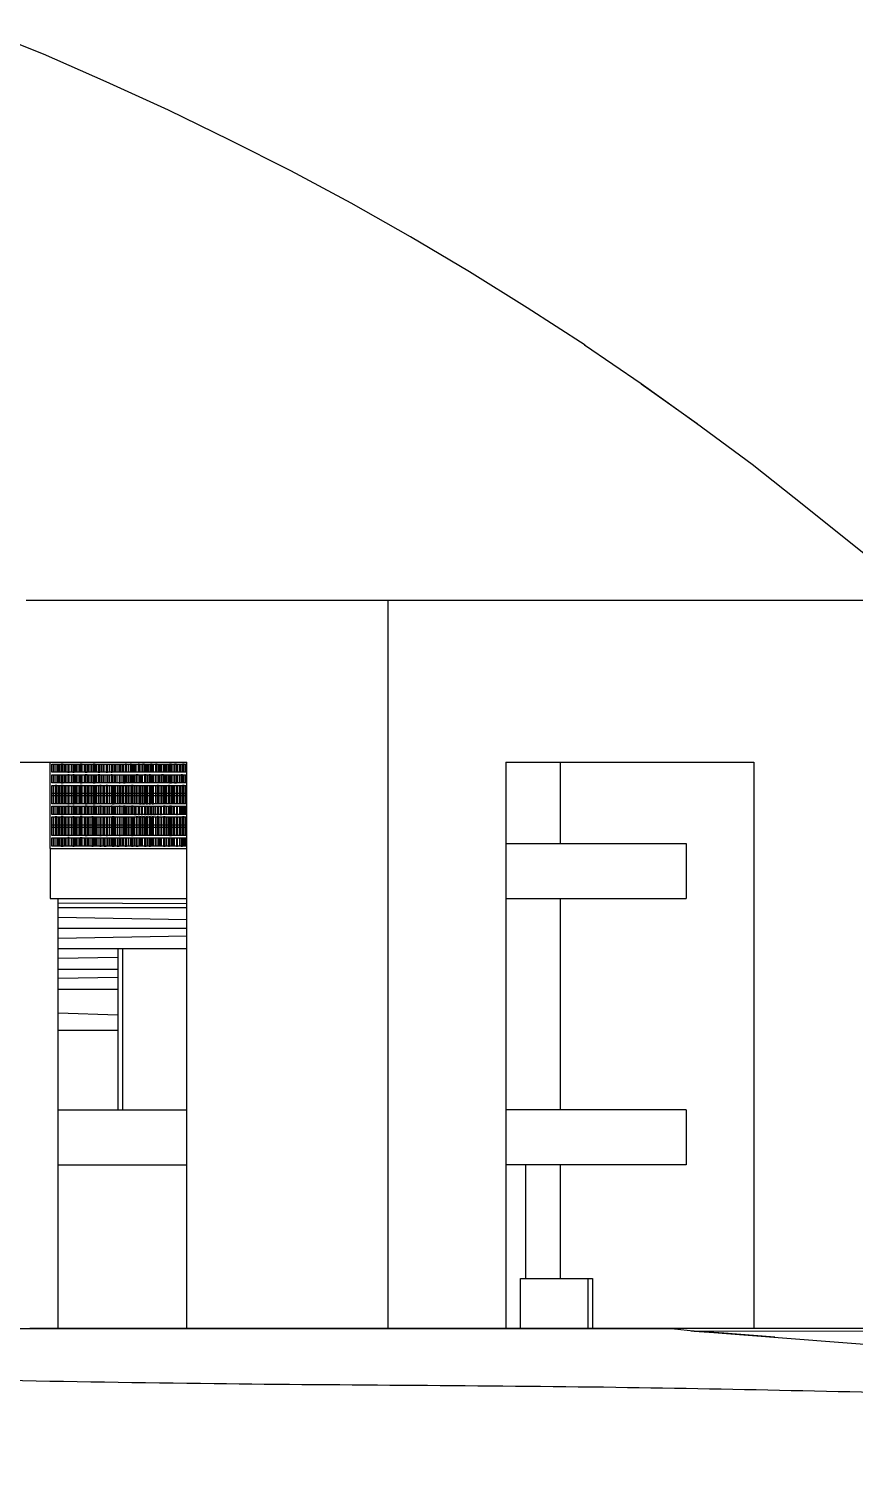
# Model space of a CAD drawing. Extents: x -748 to 161, y 105 to 425.
# Drawn here: x 99.13 to 117.25, y 386.05 to 417.76 of the extents above; entities that cross this region are included whole.
import ezdxf

# ---------------------------------------------------------------- set-up
doc = ezdxf.new("R2010")
doc.units = 0
doc.header["$LTSCALE"] = 2
doc.header["$MEASUREMENT"] = 0
doc.layers.get('0').update_dxf_attribs({"linetype": 'CONTINUOUS'})
doc.layers.add('LINHA_CHAO', color=6, linetype='CONTINUOUS')

msp = doc.modelspace()

# ---------------------------------------------------------------- linework, layer by layer
at = {"color": 1, "linetype": 'Continuous'}
for p, q in [((99.447, 417.204), (98.055, 417.763)), ((100.826, 416.6), (99.447, 417.204)), ((102.192, 415.979), (100.826, 416.6)), ((103.544, 415.321), (102.192, 415.979)), ((104.883, 414.644), (103.544, 415.321)), ((106.208, 413.932), (104.883, 414.644)), ((107.506, 413.193), (106.208, 413.932)), ((108.804, 412.427), (107.506, 413.193)), ((110.075, 411.634), (108.804, 412.427)), ((111.346, 410.814), (110.075, 411.634)), ((112.576, 409.966), (111.332, 410.814)), ((111.332, 410.814), (111.346, 410.814)), ((113.793, 409.092), (112.576, 409.966)), ((112.576, 409.966), (113.806, 409.092)), ((115.01, 408.191), (113.793, 409.092)), ((116.186, 407.262), (115.01, 408.191)), ((118.74, 405.207), (116.186, 407.262)), ((117.633, 405.207), (99.069, 405.207)), ((107.019, 389.207), (107.019, 405.207)), ((102.598, 389.207), (102.598, 401.655)), ((109.601, 401.655), (109.601, 389.207)), ((109.601, 401.655), (115.05, 401.655)), ((115.05, 401.655), (115.05, 389.207)), ((99.772, 389.207), (99.772, 398.654)), ((99.772, 392.804), (102.598, 392.804))]:
    msp.add_line(p, q, dxfattribs=at)
at = {"color": 7, "linetype": 'Continuous'}
for p, q in [((87.833, 401.655), (102.598, 401.655)), ((99.596, 399.754), (99.596, 398.654)), ((99.596, 398.654), (102.598, 398.654)), ((101.083, 397.554), (101.083, 394.012)), ((101.191, 394.012), (101.191, 397.554)), ((99.772, 394.012), (102.598, 394.012)), ((99.772, 392.804), (102.598, 392.804)), ((109.926, 389.207), (109.926, 390.307)), ((109.926, 390.307), (111.508, 390.307)), ((111.413, 389.207), (111.413, 390.307)), ((111.508, 390.307), (111.508, 389.207)), ((114.942, 389.207), (114.942, 389.216))]:
    msp.add_line(p, q, dxfattribs=at)
at = {"color": 2, "linetype": 'Continuous'}
for p, q in [((99.596, 399.754), (99.596, 401.655)), ((99.637, 401.61), (102.598, 401.61)), ((99.637, 401.43), (99.637, 401.61)), ((99.664, 401.61), (99.664, 401.43)), ((99.704, 401.43), (99.704, 401.61)), ((99.745, 401.61), (99.745, 401.43)), ((99.772, 401.61), (99.772, 401.43)), ((99.812, 401.43), (99.812, 401.61)), ((99.88, 401.61), (99.839, 401.61)), ((99.839, 401.61), (99.839, 401.43)), ((99.853, 401.43), (99.853, 401.61)), ((99.88, 401.43), (99.88, 401.61)), ((99.92, 401.43), (99.92, 401.61)), ((99.947, 401.43), (99.947, 401.61)), ((99.947, 401.61), (99.988, 401.61)), ((99.988, 401.61), (99.988, 401.43)), ((100.015, 401.43), (100.015, 401.61)), ((100.056, 401.61), (100.056, 401.43)), ((100.096, 401.61), (100.096, 401.43)), ((100.123, 401.43), (100.123, 401.61)), ((100.123, 401.61), (100.164, 401.61)), ((100.137, 401.61), (100.137, 401.43)), ((100.164, 401.61), (100.164, 401.43)), ((100.191, 401.43), (100.191, 401.61)), ((100.231, 401.43), (100.231, 401.61)), ((100.299, 401.61), (100.258, 401.61)), ((100.258, 401.61), (100.258, 401.43)), ((100.272, 401.43), (100.272, 401.61)), ((100.299, 401.43), (100.299, 401.61)), ((100.34, 401.61), (100.34, 401.43)), ((100.367, 401.61), (100.367, 401.43)), ((100.407, 401.43), (100.407, 401.61)), ((100.407, 401.61), (100.434, 401.61)), ((100.434, 401.61), (100.434, 401.43)), ((100.475, 401.43), (100.475, 401.61)), ((100.515, 401.43), (100.515, 401.61)), ((100.583, 401.61), (100.542, 401.61)), ((100.542, 401.61), (100.542, 401.43)), ((100.556, 401.61), (100.556, 401.43)), ((100.583, 401.43), (100.583, 401.61)), ((100.61, 401.61), (100.61, 401.43)), ((100.651, 401.61), (100.651, 401.43)), ((100.691, 401.43), (100.691, 401.61)), ((100.691, 401.61), (100.718, 401.61)), ((100.718, 401.61), (100.718, 401.43)), ((100.759, 401.43), (100.759, 401.61)), ((100.786, 401.43), (100.786, 401.61)), ((100.786, 401.61), (100.826, 401.61)), ((100.826, 401.61), (100.826, 401.43)), ((100.853, 401.43), (100.853, 401.61)), ((100.894, 401.61), (100.894, 401.43)), ((100.935, 401.61), (100.935, 401.43)), ((100.962, 401.43), (100.962, 401.61)), ((100.962, 401.61), (101.002, 401.61)), ((100.975, 401.43), (100.975, 401.61)), ((101.002, 401.61), (101.002, 401.43)), ((101.029, 401.43), (101.029, 401.61)), ((101.07, 401.43), (101.07, 401.61)), ((101.11, 401.43), (101.11, 401.61)), ((101.137, 401.61), (101.137, 401.43)), ((101.178, 401.43), (101.178, 401.61)), ((101.205, 401.43), (101.205, 401.61)), ((101.273, 401.61), (101.245, 401.61)), ((101.245, 401.61), (101.245, 401.43)), ((101.259, 401.61), (101.259, 401.43)), ((101.273, 401.43), (101.273, 401.61)), ((101.313, 401.61), (101.313, 401.43)), ((101.381, 401.61), (101.354, 401.61)), ((101.354, 401.61), (101.354, 401.43)), ((101.381, 401.43), (101.381, 401.61)), ((101.394, 401.43), (101.394, 401.61)), ((101.421, 401.61), (101.421, 401.43)), ((101.448, 401.61), (101.448, 401.43)), ((101.489, 401.43), (101.489, 401.61)), ((101.556, 401.61), (101.529, 401.61)), ((101.529, 401.61), (101.529, 401.43)), ((101.556, 401.43), (101.556, 401.61)), ((101.597, 401.43), (101.597, 401.61)), ((101.665, 401.61), (101.624, 401.61)), ((101.624, 401.61), (101.624, 401.43)), ((101.665, 401.43), (101.665, 401.61)), ((101.678, 401.61), (101.678, 401.43)), ((101.705, 401.61), (101.705, 401.43)), ((101.732, 401.61), (101.732, 401.43)), ((101.773, 401.43), (101.773, 401.61)), ((101.84, 401.61), (101.8, 401.61)), ((101.8, 401.61), (101.8, 401.43)), ((101.813, 401.43), (101.813, 401.61)), ((101.84, 401.43), (101.84, 401.61)), ((101.867, 401.43), (101.867, 401.61)), ((101.949, 401.61), (101.908, 401.61)), ((101.908, 401.61), (101.908, 401.43)), ((101.949, 401.43), (101.949, 401.61)), ((101.976, 401.61), (101.976, 401.43)), ((102.016, 401.43), (102.016, 401.61)), ((102.043, 401.43), (102.043, 401.61)), ((102.084, 401.43), (102.084, 401.61)), ((102.097, 401.61), (102.097, 401.43)), ((102.124, 401.61), (102.124, 401.43)), ((102.151, 401.61), (102.151, 401.43)), ((102.192, 401.43), (102.192, 401.61)), ((102.26, 401.61), (102.219, 401.61)), ((102.219, 401.61), (102.219, 401.43)), ((102.233, 401.43), (102.233, 401.61)), ((102.26, 401.43), (102.26, 401.61)), ((102.3, 401.43), (102.3, 401.61)), ((102.368, 401.61), (102.327, 401.61)), ((102.327, 401.61), (102.327, 401.43)), ((102.368, 401.43), (102.368, 401.61)), ((102.395, 401.61), (102.395, 401.43)), ((102.435, 401.61), (102.435, 401.43)), ((102.476, 401.43), (102.476, 401.61)), ((102.543, 401.61), (102.503, 401.61)), ((102.503, 401.61), (102.503, 401.43)), ((102.516, 401.43), (102.516, 401.61)), ((102.543, 401.43), (102.543, 401.61)), ((102.571, 401.61), (102.571, 401.43)), ((102.598, 401.43), (99.637, 401.43)), ((99.637, 401.376), (102.598, 401.376)), ((99.637, 401.196), (99.637, 401.376)), ((102.598, 401.196), (99.637, 401.196)), ((99.664, 401.376), (99.664, 401.196)), ((99.745, 401.43), (99.704, 401.43)), ((99.704, 401.196), (99.704, 401.376)), ((99.704, 401.376), (99.745, 401.376)), ((99.745, 401.376), (99.745, 401.196)), ((99.772, 401.376), (99.772, 401.196)), ((99.839, 401.43), (99.812, 401.43)), ((99.812, 401.196), (99.812, 401.376)), ((99.812, 401.376), (99.839, 401.376)), ((99.839, 401.376), (99.839, 401.196)), ((99.839, 401.196), (99.88, 401.196)), ((99.853, 401.196), (99.853, 401.376)), ((99.88, 401.196), (99.88, 401.376)), ((99.92, 401.196), (99.92, 401.376)), ((99.947, 401.196), (99.947, 401.376)), ((99.988, 401.196), (99.947, 401.196)), ((99.988, 401.43), (100.015, 401.43)), ((100.015, 401.376), (99.988, 401.376)), ((99.988, 401.376), (99.988, 401.196)), ((100.015, 401.196), (100.015, 401.376)), ((100.056, 401.376), (100.056, 401.196)), ((100.096, 401.43), (100.123, 401.43)), ((100.123, 401.376), (100.096, 401.376)), ((100.096, 401.376), (100.096, 401.196)), ((100.123, 401.196), (100.123, 401.376)), ((100.164, 401.196), (100.123, 401.196)), ((100.137, 401.376), (100.137, 401.196)), ((100.164, 401.376), (100.164, 401.196)), ((100.191, 401.196), (100.191, 401.376)), ((100.258, 401.43), (100.231, 401.43)), ((100.231, 401.196), (100.231, 401.376)), ((100.231, 401.376), (100.258, 401.376)), ((100.258, 401.376), (100.258, 401.196)), ((100.258, 401.196), (100.299, 401.196)), ((100.272, 401.196), (100.272, 401.376)), ((100.299, 401.196), (100.299, 401.376)), ((100.34, 401.376), (100.34, 401.196)), ((100.367, 401.43), (100.407, 401.43)), ((100.407, 401.376), (100.367, 401.376)), ((100.367, 401.376), (100.367, 401.196)), ((100.407, 401.196), (100.407, 401.376)), ((100.434, 401.196), (100.407, 401.196)), ((100.434, 401.376), (100.434, 401.196)), ((100.475, 401.196), (100.475, 401.376)), ((100.542, 401.43), (100.515, 401.43)), ((100.515, 401.196), (100.515, 401.376)), ((100.515, 401.376), (100.542, 401.376)), ((100.542, 401.376), (100.542, 401.196)), ((100.542, 401.196), (100.583, 401.196)), ((100.556, 401.376), (100.556, 401.196)), ((100.583, 401.196), (100.583, 401.376)), ((100.61, 401.376), (100.61, 401.196)), ((100.651, 401.43), (100.691, 401.43)), ((100.691, 401.376), (100.651, 401.376)), ((100.651, 401.376), (100.651, 401.196)), ((100.691, 401.196), (100.691, 401.376)), ((100.718, 401.196), (100.691, 401.196)), ((100.718, 401.376), (100.718, 401.196)), ((100.759, 401.196), (100.759, 401.376)), ((100.786, 401.196), (100.786, 401.376)), ((100.826, 401.43), (100.853, 401.43)), ((100.826, 401.196), (100.826, 401.376)), ((100.853, 401.196), (100.826, 401.196)), ((100.853, 401.376), (100.853, 401.196)), ((100.894, 401.376), (100.894, 401.196)), ((100.935, 401.43), (100.962, 401.43)), ((100.962, 401.376), (100.935, 401.376)), ((100.935, 401.376), (100.935, 401.196)), ((100.962, 401.196), (100.962, 401.376)), ((101.002, 401.196), (100.962, 401.196)), ((100.975, 401.196), (100.975, 401.376)), ((101.002, 401.376), (101.002, 401.196)), ((101.029, 401.196), (101.029, 401.376)), ((101.07, 401.196), (101.07, 401.376)), ((101.137, 401.43), (101.11, 401.43)), ((101.11, 401.376), (101.11, 401.196)), ((101.11, 401.196), (101.137, 401.196)), ((101.137, 401.196), (101.137, 401.376)), ((101.178, 401.196), (101.178, 401.376)), ((101.245, 401.43), (101.205, 401.43)), ((101.205, 401.376), (101.205, 401.196)), ((101.205, 401.196), (101.245, 401.196)), ((101.245, 401.196), (101.245, 401.376)), ((101.245, 401.376), (101.273, 401.376)), ((101.259, 401.376), (101.259, 401.196)), ((101.273, 401.376), (101.273, 401.196)), ((101.313, 401.376), (101.313, 401.196)), ((101.354, 401.196), (101.354, 401.376)), ((101.421, 401.43), (101.381, 401.43)), ((101.381, 401.196), (101.381, 401.376)), ((101.381, 401.376), (101.421, 401.376)), ((101.394, 401.196), (101.394, 401.376)), ((101.421, 401.376), (101.421, 401.196)), ((101.448, 401.376), (101.448, 401.196)), ((101.529, 401.43), (101.489, 401.43)), ((101.529, 401.376), (101.489, 401.376)), ((101.489, 401.376), (101.489, 401.196)), ((101.529, 401.196), (101.529, 401.376)), ((101.556, 401.196), (101.529, 401.196)), ((101.556, 401.376), (101.556, 401.196)), ((101.597, 401.196), (101.597, 401.376)), ((101.624, 401.196), (101.624, 401.376)), ((101.665, 401.196), (101.624, 401.196)), ((101.705, 401.43), (101.665, 401.43)), ((101.705, 401.376), (101.665, 401.376)), ((101.665, 401.376), (101.665, 401.196)), ((101.678, 401.376), (101.678, 401.196)), ((101.705, 401.196), (101.705, 401.376)), ((101.732, 401.376), (101.732, 401.196)), ((101.8, 401.43), (101.773, 401.43)), ((101.8, 401.376), (101.773, 401.376)), ((101.773, 401.376), (101.773, 401.196)), ((101.8, 401.196), (101.8, 401.376)), ((101.84, 401.196), (101.8, 401.196)), ((101.813, 401.196), (101.813, 401.376)), ((101.84, 401.376), (101.84, 401.196)), ((101.867, 401.196), (101.867, 401.376)), ((101.908, 401.196), (101.908, 401.376)), ((101.976, 401.43), (101.949, 401.43)), ((101.949, 401.196), (101.949, 401.376)), ((101.949, 401.376), (101.976, 401.376)), ((101.976, 401.376), (101.976, 401.196)), ((102.016, 401.196), (102.016, 401.376)), ((102.084, 401.376), (102.043, 401.376)), ((102.043, 401.376), (102.043, 401.196)), ((102.124, 401.43), (102.084, 401.43)), ((102.084, 401.196), (102.084, 401.376)), ((102.124, 401.196), (102.084, 401.196)), ((102.097, 401.376), (102.097, 401.196)), ((102.124, 401.376), (102.124, 401.196)), ((102.151, 401.376), (102.151, 401.196)), ((102.219, 401.43), (102.192, 401.43)), ((102.192, 401.196), (102.192, 401.376)), ((102.219, 401.376), (102.219, 401.196)), ((102.219, 401.196), (102.26, 401.196)), ((102.233, 401.196), (102.233, 401.376)), ((102.26, 401.196), (102.26, 401.376)), ((102.3, 401.196), (102.3, 401.376)), ((102.327, 401.376), (102.327, 401.196)), ((102.327, 401.196), (102.368, 401.196)), ((102.395, 401.43), (102.368, 401.43)), ((102.368, 401.196), (102.368, 401.376)), ((102.368, 401.376), (102.395, 401.376)), ((102.395, 401.376), (102.395, 401.196)), ((102.435, 401.376), (102.435, 401.196)), ((102.503, 401.43), (102.476, 401.43)), ((102.503, 401.376), (102.476, 401.376)), ((102.476, 401.376), (102.476, 401.196)), ((102.503, 401.196), (102.503, 401.376)), ((102.516, 401.376), (102.516, 401.196)), ((102.543, 401.196), (102.543, 401.376)), ((102.571, 401.376), (102.571, 401.196)), ((99.637, 401.142), (102.598, 401.142)), ((99.637, 400.736), (99.637, 401.142)), ((102.598, 400.961), (99.637, 400.961)), ((99.637, 400.916), (102.598, 400.916)), ((99.664, 401.142), (99.664, 400.736)), ((99.745, 401.142), (99.704, 401.142)), ((99.704, 401.142), (99.704, 400.736)), ((99.745, 400.736), (99.745, 401.142)), ((99.772, 401.142), (99.772, 400.736)), ((99.812, 400.736), (99.812, 401.142)), ((99.88, 401.142), (99.839, 401.142)), ((99.839, 401.142), (99.839, 400.736)), ((99.853, 400.736), (99.853, 401.142)), ((99.88, 400.736), (99.88, 401.142)), ((99.92, 400.736), (99.92, 401.142)), ((99.947, 400.736), (99.947, 401.142)), ((99.947, 401.142), (99.988, 401.142)), ((99.988, 401.142), (99.988, 400.736)), ((100.015, 400.736), (100.015, 401.142)), ((100.056, 401.142), (100.056, 400.736)), ((100.096, 401.142), (100.096, 400.736)), ((100.123, 400.736), (100.123, 401.142)), ((100.123, 401.142), (100.164, 401.142)), ((100.137, 401.142), (100.137, 400.736)), ((100.164, 401.142), (100.164, 400.736)), ((100.191, 400.736), (100.191, 401.142)), ((100.231, 400.736), (100.231, 401.142)), ((100.299, 401.142), (100.258, 401.142)), ((100.258, 401.142), (100.258, 400.736)), ((100.272, 400.736), (100.272, 401.142)), ((100.299, 400.736), (100.299, 401.142)), ((100.34, 401.142), (100.34, 400.736)), ((100.367, 401.142), (100.367, 400.736)), ((100.407, 400.736), (100.407, 401.142)), ((100.407, 401.142), (100.434, 401.142)), ((100.434, 401.142), (100.434, 400.736)), ((100.475, 400.736), (100.475, 401.142)), ((100.515, 400.736), (100.515, 401.142)), ((100.515, 401.142), (100.542, 401.142)), ((100.542, 401.142), (100.542, 400.736)), ((100.556, 401.142), (100.556, 400.736)), ((100.583, 400.736), (100.583, 401.142)), ((100.61, 401.142), (100.61, 400.736)), ((100.651, 401.142), (100.651, 400.736)), ((100.718, 401.142), (100.691, 401.142)), ((100.691, 401.142), (100.691, 400.736)), ((100.718, 400.736), (100.718, 401.142)), ((100.759, 400.736), (100.759, 401.142)), ((100.786, 401.142), (100.786, 400.736)), ((100.853, 401.142), (100.826, 401.142)), ((100.826, 401.142), (100.826, 400.736)), ((100.853, 400.736), (100.853, 401.142)), ((100.894, 401.142), (100.894, 400.736)), ((100.935, 401.142), (100.935, 400.736)), ((100.962, 401.142), (100.962, 400.736)), ((100.975, 400.736), (100.975, 401.142)), ((101.002, 400.736), (101.002, 401.142)), ((101.029, 400.736), (101.029, 401.142)), ((101.07, 401.142), (101.07, 400.736)), ((101.11, 400.736), (101.11, 401.142)), ((101.11, 401.142), (101.137, 401.142)), ((101.137, 401.142), (101.137, 400.736)), ((101.178, 400.736), (101.178, 401.142)), ((101.205, 400.736), (101.205, 401.142)), ((101.205, 401.142), (101.245, 401.142)), ((101.245, 401.142), (101.245, 400.736)), ((101.259, 401.142), (101.259, 400.736)), ((101.273, 401.142), (101.273, 400.736)), ((101.313, 401.142), (101.313, 400.736)), ((101.354, 400.736), (101.354, 401.142)), ((101.421, 401.142), (101.381, 401.142)), ((101.381, 401.142), (101.381, 400.736)), ((101.394, 400.736), (101.394, 401.142)), ((101.421, 400.736), (101.421, 401.142)), ((101.448, 401.142), (101.448, 400.736)), ((101.489, 401.142), (101.489, 400.736)), ((101.529, 400.736), (101.529, 401.142)), ((101.529, 401.142), (101.556, 401.142)), ((101.556, 401.142), (101.556, 400.736)), ((101.597, 400.736), (101.597, 401.142)), ((101.597, 401.142), (101.624, 401.142)), ((101.624, 401.142), (101.624, 400.736)), ((101.665, 400.736), (101.665, 401.142)), ((101.665, 401.142), (101.705, 401.142)), ((101.678, 401.142), (101.678, 400.736)), ((101.705, 401.142), (101.705, 400.736)), ((101.732, 400.736), (101.732, 401.142)), ((101.732, 401.142), (101.773, 401.142)), ((101.773, 401.142), (101.773, 400.736)), ((101.8, 400.736), (101.8, 401.142)), ((101.8, 401.142), (101.84, 401.142)), ((101.813, 400.736), (101.813, 401.142)), ((101.84, 401.142), (101.84, 400.736)), ((101.867, 400.736), (101.867, 401.142)), ((101.867, 401.142), (101.908, 401.142)), ((101.908, 401.142), (101.908, 400.736)), ((101.976, 401.142), (101.949, 401.142)), ((101.949, 401.142), (101.949, 400.736)), ((101.976, 400.736), (101.976, 401.142)), ((102.016, 400.736), (102.016, 401.142)), ((102.043, 401.142), (102.043, 400.736)), ((102.084, 400.736), (102.084, 401.142)), ((102.084, 401.142), (102.124, 401.142)), ((102.097, 401.142), (102.097, 400.736)), ((102.124, 401.142), (102.124, 400.736)), ((102.151, 401.142), (102.151, 400.736)), ((102.219, 401.142), (102.192, 401.142)), ((102.192, 401.142), (102.192, 400.736)), ((102.219, 400.736), (102.219, 401.142)), ((102.233, 400.736), (102.233, 401.142)), ((102.26, 401.142), (102.26, 400.736)), ((102.3, 400.736), (102.3, 401.142)), ((102.327, 400.736), (102.327, 401.142)), ((102.368, 400.736), (102.368, 401.142)), ((102.395, 401.142), (102.395, 400.736)), ((102.435, 401.142), (102.435, 400.736)), ((102.476, 400.736), (102.476, 401.142)), ((102.543, 401.142), (102.503, 401.142)), ((102.503, 401.142), (102.503, 400.736)), ((102.516, 401.142), (102.516, 400.736)), ((102.543, 400.736), (102.543, 401.142)), ((102.571, 401.142), (102.571, 400.736)), ((102.598, 400.736), (99.637, 400.736)), ((99.637, 400.682), (102.598, 400.682)), ((99.637, 400.502), (99.637, 400.682)), ((99.664, 400.682), (99.664, 400.502)), ((99.704, 400.502), (99.704, 400.682)), ((99.704, 400.682), (99.745, 400.682)), ((99.745, 400.682), (99.745, 400.502)), ((99.772, 400.682), (99.772, 400.502)), ((99.839, 400.736), (99.812, 400.736)), ((99.812, 400.502), (99.812, 400.682)), ((99.812, 400.682), (99.839, 400.682)), ((99.839, 400.682), (99.839, 400.502)), ((99.853, 400.502), (99.853, 400.682)), ((99.88, 400.502), (99.88, 400.682)), ((99.92, 400.502), (99.92, 400.682)), ((99.947, 400.502), (99.947, 400.682)), ((99.988, 400.736), (100.015, 400.736)), ((100.015, 400.682), (99.988, 400.682)), ((99.988, 400.682), (99.988, 400.502)), ((100.015, 400.502), (100.015, 400.682)), ((100.056, 400.682), (100.056, 400.502)), ((100.096, 400.736), (100.123, 400.736)), ((100.123, 400.682), (100.096, 400.682)), ((100.096, 400.682), (100.096, 400.502)), ((100.123, 400.502), (100.123, 400.682)), ((100.137, 400.682), (100.137, 400.502)), ((100.164, 400.682), (100.164, 400.502)), ((100.191, 400.502), (100.191, 400.682)), ((100.258, 400.736), (100.231, 400.736)), ((100.231, 400.502), (100.231, 400.682)), ((100.231, 400.682), (100.258, 400.682)), ((100.258, 400.682), (100.258, 400.502)), ((100.272, 400.502), (100.272, 400.682)), ((100.299, 400.502), (100.299, 400.682)), ((100.34, 400.682), (100.34, 400.502)), ((100.367, 400.736), (100.407, 400.736)), ((100.407, 400.682), (100.367, 400.682)), ((100.367, 400.682), (100.367, 400.502)), ((100.407, 400.502), (100.407, 400.682)), ((100.434, 400.682), (100.434, 400.502)), ((100.475, 400.502), (100.475, 400.682)), ((100.515, 400.502), (100.515, 400.682)), ((100.542, 400.736), (100.583, 400.736)), ((100.583, 400.682), (100.542, 400.682)), ((100.542, 400.682), (100.542, 400.502)), ((100.556, 400.682), (100.556, 400.502)), ((100.583, 400.502), (100.583, 400.682)), ((100.61, 400.682), (100.61, 400.502)), ((100.651, 400.682), (100.651, 400.502)), ((100.718, 400.682), (100.691, 400.682)), ((100.691, 400.682), (100.691, 400.502)), ((100.718, 400.502), (100.718, 400.682)), ((100.759, 400.502), (100.759, 400.682)), ((100.786, 400.682), (100.786, 400.502)), ((100.826, 400.502), (100.826, 400.682)), ((100.853, 400.682), (100.853, 400.502)), ((100.894, 400.682), (100.894, 400.502)), ((100.962, 400.682), (100.935, 400.682)), ((100.935, 400.682), (100.935, 400.502)), ((100.962, 400.736), (101.002, 400.736)), ((100.962, 400.502), (100.962, 400.682)), ((100.975, 400.502), (100.975, 400.682)), ((101.002, 400.502), (101.002, 400.682)), ((101.029, 400.502), (101.029, 400.682)), ((101.07, 400.682), (101.07, 400.502)), ((101.137, 400.682), (101.11, 400.682)), ((101.11, 400.682), (101.11, 400.502)), ((101.137, 400.502), (101.137, 400.682)), ((101.178, 400.502), (101.178, 400.682)), ((101.245, 400.682), (101.205, 400.682)), ((101.205, 400.682), (101.205, 400.502)), ((101.245, 400.502), (101.245, 400.682)), ((101.259, 400.682), (101.259, 400.502)), ((101.273, 400.682), (101.273, 400.502)), ((101.313, 400.682), (101.313, 400.502)), ((101.381, 400.736), (101.354, 400.736)), ((101.354, 400.502), (101.354, 400.682)), ((101.421, 400.682), (101.381, 400.682)), ((101.381, 400.682), (101.381, 400.502)), ((101.394, 400.502), (101.394, 400.682)), ((101.421, 400.502), (101.421, 400.682)), ((101.448, 400.682), (101.448, 400.502)), ((101.489, 400.502), (101.489, 400.682)), ((101.489, 400.682), (101.529, 400.682)), ((101.529, 400.682), (101.529, 400.502)), ((101.556, 400.736), (101.597, 400.736)), ((101.556, 400.502), (101.556, 400.682)), ((101.556, 400.682), (101.597, 400.682)), ((101.597, 400.682), (101.597, 400.502)), ((101.624, 400.736), (101.665, 400.736)), ((101.624, 400.502), (101.624, 400.682)), ((101.624, 400.682), (101.665, 400.682)), ((101.665, 400.682), (101.665, 400.502)), ((101.678, 400.682), (101.678, 400.502)), ((101.705, 400.736), (101.732, 400.736)), ((101.705, 400.502), (101.705, 400.682)), ((101.705, 400.682), (101.732, 400.682)), ((101.732, 400.682), (101.732, 400.502)), ((101.773, 400.736), (101.8, 400.736)), ((101.773, 400.502), (101.773, 400.682)), ((101.773, 400.682), (101.8, 400.682)), ((101.8, 400.682), (101.8, 400.502)), ((101.813, 400.502), (101.813, 400.682)), ((101.84, 400.736), (101.867, 400.736)), ((101.84, 400.502), (101.84, 400.682)), ((101.84, 400.682), (101.867, 400.682)), ((101.867, 400.682), (101.867, 400.502)), ((101.908, 400.502), (101.908, 400.682)), ((101.908, 400.682), (101.949, 400.682)), ((101.949, 400.682), (101.949, 400.502)), ((101.976, 400.502), (101.976, 400.682)), ((101.976, 400.682), (102.016, 400.682)), ((102.016, 400.682), (102.016, 400.502)), ((102.043, 400.502), (102.043, 400.682)), ((102.124, 400.682), (102.084, 400.682)), ((102.084, 400.682), (102.084, 400.502)), ((102.097, 400.682), (102.097, 400.502)), ((102.124, 400.502), (102.124, 400.682)), ((102.151, 400.682), (102.151, 400.502)), ((102.192, 400.682), (102.192, 400.502)), ((102.26, 400.736), (102.219, 400.736)), ((102.26, 400.682), (102.219, 400.682)), ((102.219, 400.682), (102.219, 400.502)), ((102.233, 400.502), (102.233, 400.682)), ((102.26, 400.502), (102.26, 400.682)), ((102.3, 400.502), (102.3, 400.682)), ((102.327, 400.502), (102.327, 400.682)), ((102.395, 400.736), (102.368, 400.736)), ((102.368, 400.682), (102.368, 400.502)), ((102.395, 400.502), (102.395, 400.682)), ((102.435, 400.682), (102.435, 400.502)), ((102.476, 400.502), (102.476, 400.682)), ((102.503, 400.502), (102.503, 400.682)), ((102.503, 400.682), (102.543, 400.682)), ((102.516, 400.682), (102.516, 400.502)), ((102.543, 400.682), (102.543, 400.502)), ((102.571, 400.682), (102.571, 400.502)), ((102.598, 400.502), (99.637, 400.502)), ((99.637, 400.448), (102.598, 400.448)), ((99.637, 400.042), (99.637, 400.448)), ((102.598, 400.267), (99.637, 400.267)), ((99.637, 400.222), (102.598, 400.222)), ((99.664, 400.448), (99.664, 400.042)), ((99.745, 400.448), (99.704, 400.448)), ((99.704, 400.448), (99.704, 400.042)), ((99.745, 400.042), (99.745, 400.448)), ((99.772, 400.448), (99.772, 400.042)), ((99.812, 400.042), (99.812, 400.448)), ((99.839, 400.502), (99.88, 400.502)), ((99.88, 400.448), (99.839, 400.448)), ((99.839, 400.448), (99.839, 400.042)), ((99.853, 400.042), (99.853, 400.448)), ((99.88, 400.042), (99.88, 400.448)), ((99.92, 400.042), (99.92, 400.448)), ((99.988, 400.502), (99.947, 400.502)), ((99.947, 400.042), (99.947, 400.448)), ((99.947, 400.448), (99.988, 400.448)), ((99.988, 400.448), (99.988, 400.042)), ((100.015, 400.042), (100.015, 400.448)), ((100.056, 400.448), (100.056, 400.042)), ((100.123, 400.448), (100.096, 400.448)), ((100.096, 400.448), (100.096, 400.042)), ((100.164, 400.502), (100.123, 400.502)), ((100.123, 400.042), (100.123, 400.448)), ((100.137, 400.448), (100.137, 400.042)), ((100.164, 400.448), (100.164, 400.042)), ((100.191, 400.042), (100.191, 400.448)), ((100.231, 400.042), (100.231, 400.448)), ((100.258, 400.502), (100.299, 400.502)), ((100.299, 400.448), (100.258, 400.448)), ((100.258, 400.448), (100.258, 400.042)), ((100.272, 400.042), (100.272, 400.448)), ((100.299, 400.042), (100.299, 400.448)), ((100.34, 400.448), (100.34, 400.042)), ((100.367, 400.448), (100.367, 400.042)), ((100.434, 400.502), (100.407, 400.502)), ((100.407, 400.042), (100.407, 400.448)), ((100.407, 400.448), (100.434, 400.448)), ((100.434, 400.448), (100.434, 400.042)), ((100.475, 400.042), (100.475, 400.448)), ((100.542, 400.502), (100.515, 400.502)), ((100.542, 400.448), (100.515, 400.448)), ((100.515, 400.448), (100.515, 400.042)), ((100.542, 400.042), (100.542, 400.448)), ((100.556, 400.448), (100.556, 400.042)), ((100.583, 400.448), (100.583, 400.042)), ((100.61, 400.448), (100.61, 400.042)), ((100.651, 400.042), (100.651, 400.448)), ((100.691, 400.448), (100.691, 400.042)), ((100.718, 400.042), (100.718, 400.448)), ((100.759, 400.042), (100.759, 400.448)), ((100.786, 400.448), (100.786, 400.042)), ((100.853, 400.502), (100.826, 400.502)), ((100.826, 400.448), (100.826, 400.042)), ((100.853, 400.042), (100.853, 400.448)), ((100.894, 400.448), (100.894, 400.042)), ((100.935, 400.448), (100.935, 400.042)), ((101.002, 400.448), (100.962, 400.448)), ((100.962, 400.448), (100.962, 400.042)), ((100.975, 400.042), (100.975, 400.448)), ((101.002, 400.042), (101.002, 400.448)), ((101.029, 400.042), (101.029, 400.448)), ((101.07, 400.448), (101.07, 400.042)), ((101.11, 400.448), (101.11, 400.042)), ((101.137, 400.042), (101.137, 400.448)), ((101.178, 400.042), (101.178, 400.448)), ((101.205, 400.448), (101.205, 400.042)), ((101.273, 400.502), (101.245, 400.502)), ((101.245, 400.042), (101.245, 400.448)), ((101.245, 400.448), (101.273, 400.448)), ((101.259, 400.448), (101.259, 400.042)), ((101.273, 400.448), (101.273, 400.042)), ((101.313, 400.448), (101.313, 400.042)), ((101.381, 400.502), (101.354, 400.502)), ((101.354, 400.042), (101.354, 400.448)), ((101.354, 400.448), (101.381, 400.448)), ((101.381, 400.448), (101.381, 400.042)), ((101.394, 400.042), (101.394, 400.448)), ((101.421, 400.042), (101.421, 400.448)), ((101.448, 400.502), (101.489, 400.502)), ((101.448, 400.042), (101.448, 400.448)), ((101.529, 400.448), (101.489, 400.448)), ((101.489, 400.448), (101.489, 400.042)), ((101.529, 400.502), (101.556, 400.502)), ((101.529, 400.042), (101.529, 400.448)), ((101.597, 400.448), (101.556, 400.448)), ((101.556, 400.448), (101.556, 400.042)), ((101.597, 400.502), (101.624, 400.502)), ((101.597, 400.042), (101.597, 400.448)), ((101.665, 400.448), (101.624, 400.448)), ((101.624, 400.448), (101.624, 400.042)), ((101.665, 400.502), (101.705, 400.502)), ((101.665, 400.042), (101.665, 400.448)), ((101.678, 400.448), (101.678, 400.042)), ((101.732, 400.448), (101.705, 400.448)), ((101.705, 400.448), (101.705, 400.042)), ((101.732, 400.502), (101.773, 400.502)), ((101.732, 400.042), (101.732, 400.448)), ((101.8, 400.448), (101.773, 400.448)), ((101.773, 400.448), (101.773, 400.042)), ((101.8, 400.502), (101.84, 400.502)), ((101.8, 400.042), (101.8, 400.448)), ((101.813, 400.042), (101.813, 400.448)), ((101.867, 400.448), (101.84, 400.448)), ((101.84, 400.448), (101.84, 400.042)), ((101.867, 400.502), (101.908, 400.502)), ((101.867, 400.042), (101.867, 400.448)), ((101.908, 400.448), (101.908, 400.042)), ((101.949, 400.502), (101.976, 400.502)), ((101.976, 400.448), (101.949, 400.448)), ((101.949, 400.448), (101.949, 400.042)), ((101.976, 400.042), (101.976, 400.448)), ((102.016, 400.502), (102.043, 400.502)), ((102.016, 400.042), (102.016, 400.448)), ((102.043, 400.448), (102.043, 400.042)), ((102.124, 400.448), (102.084, 400.448)), ((102.084, 400.448), (102.084, 400.042)), ((102.097, 400.448), (102.097, 400.042)), ((102.124, 400.042), (102.124, 400.448)), ((102.151, 400.448), (102.151, 400.042)), ((102.192, 400.042), (102.192, 400.448)), ((102.192, 400.448), (102.219, 400.448)), ((102.219, 400.448), (102.219, 400.042)), ((102.233, 400.042), (102.233, 400.448)), ((102.26, 400.042), (102.26, 400.448)), ((102.3, 400.042), (102.3, 400.448)), ((102.327, 400.042), (102.327, 400.448)), ((102.368, 400.502), (102.395, 400.502)), ((102.368, 400.042), (102.368, 400.448)), ((102.368, 400.448), (102.395, 400.448)), ((102.395, 400.448), (102.395, 400.042)), ((102.435, 400.448), (102.435, 400.042)), ((102.476, 400.042), (102.476, 400.448)), ((102.543, 400.448), (102.503, 400.448)), ((102.503, 400.448), (102.503, 400.042)), ((102.516, 400.448), (102.516, 400.042)), ((102.543, 400.042), (102.543, 400.448)), ((102.571, 400.448), (102.571, 400.042)), ((102.598, 400.042), (99.637, 400.042)), ((99.637, 399.988), (102.598, 399.988)), ((99.637, 399.808), (99.637, 399.988)), ((99.664, 399.988), (99.664, 399.808)), ((99.704, 399.808), (99.704, 399.988)), ((99.704, 399.988), (99.745, 399.988)), ((99.745, 399.988), (99.745, 399.808)), ((99.772, 399.988), (99.772, 399.808)), ((99.839, 400.042), (99.812, 400.042)), ((99.812, 399.808), (99.812, 399.988)), ((99.812, 399.988), (99.839, 399.988)), ((99.839, 399.988), (99.839, 399.808)), ((99.853, 399.808), (99.853, 399.988)), ((99.88, 399.808), (99.88, 399.988)), ((99.92, 399.808), (99.92, 399.988)), ((99.947, 399.808), (99.947, 399.988)), ((99.988, 400.042), (100.015, 400.042)), ((100.015, 399.988), (99.988, 399.988)), ((99.988, 399.988), (99.988, 399.808)), ((100.015, 399.808), (100.015, 399.988)), ((100.056, 399.988), (100.056, 399.808)), ((100.096, 399.988), (100.096, 399.808)), ((100.164, 400.042), (100.123, 400.042)), ((100.123, 399.808), (100.123, 399.988)), ((100.123, 399.988), (100.164, 399.988)), ((100.137, 399.988), (100.137, 399.808)), ((100.164, 399.988), (100.164, 399.808)), ((100.191, 399.808), (100.191, 399.988)), ((100.231, 399.808), (100.231, 399.988)), ((100.299, 399.988), (100.258, 399.988)), ((100.258, 399.988), (100.258, 399.808)), ((100.272, 399.808), (100.272, 399.988)), ((100.299, 399.808), (100.299, 399.988)), ((100.34, 399.988), (100.34, 399.808)), ((100.367, 400.042), (100.407, 400.042)), ((100.367, 399.988), (100.367, 399.808)), ((100.407, 399.808), (100.407, 399.988)), ((100.434, 399.988), (100.434, 399.808)), ((100.475, 399.808), (100.475, 399.988)), ((100.515, 399.988), (100.515, 399.808)), ((100.583, 400.042), (100.542, 400.042)), ((100.542, 399.808), (100.542, 399.988)), ((100.542, 399.988), (100.583, 399.988)), ((100.556, 399.988), (100.556, 399.808)), ((100.583, 399.988), (100.583, 399.808)), ((100.61, 399.988), (100.61, 399.808)), ((100.651, 399.808), (100.651, 399.988)), ((100.651, 399.988), (100.691, 399.988)), ((100.691, 400.042), (100.718, 400.042)), ((100.691, 399.988), (100.691, 399.808)), ((100.718, 399.808), (100.718, 399.988)), ((100.759, 399.808), (100.759, 399.988)), ((100.786, 399.988), (100.786, 399.808)), ((100.826, 400.042), (100.853, 400.042)), ((100.826, 399.808), (100.826, 399.988)), ((100.826, 399.988), (100.853, 399.988)), ((100.853, 399.988), (100.853, 399.808)), ((100.894, 399.988), (100.894, 399.808)), ((100.935, 399.808), (100.935, 399.988)), ((100.962, 399.988), (100.962, 399.808)), ((100.975, 399.808), (100.975, 399.988)), ((101.002, 399.808), (101.002, 399.988)), ((101.029, 399.808), (101.029, 399.988)), ((101.07, 399.988), (101.07, 399.808)), ((101.11, 400.042), (101.137, 400.042)), ((101.11, 399.808), (101.11, 399.988)), ((101.11, 399.988), (101.137, 399.988)), ((101.137, 399.988), (101.137, 399.808)), ((101.178, 399.808), (101.178, 399.988)), ((101.205, 399.808), (101.205, 399.988)), ((101.205, 399.988), (101.245, 399.988)), ((101.245, 399.988), (101.245, 399.808)), ((101.259, 399.988), (101.259, 399.808)), ((101.273, 399.808), (101.273, 399.988)), ((101.313, 399.988), (101.313, 399.808)), ((101.354, 399.988), (101.354, 399.808)), ((101.381, 400.042), (101.421, 400.042)), ((101.381, 399.988), (101.381, 399.808)), ((101.394, 399.808), (101.394, 399.988)), ((101.421, 399.808), (101.421, 399.988)), ((101.489, 400.042), (101.448, 400.042)), ((101.448, 399.988), (101.448, 399.808)), ((101.489, 399.988), (101.489, 399.808)), ((101.556, 400.042), (101.529, 400.042)), ((101.529, 399.808), (101.529, 399.988)), ((101.529, 399.988), (101.556, 399.988)), ((101.556, 399.988), (101.556, 399.808)), ((101.624, 400.042), (101.597, 400.042)), ((101.597, 399.808), (101.597, 399.988)), ((101.624, 399.808), (101.624, 399.988)), ((101.624, 399.988), (101.665, 399.988)), ((101.705, 400.042), (101.665, 400.042)), ((101.665, 399.988), (101.665, 399.808)), ((101.678, 399.988), (101.678, 399.808)), ((101.705, 399.808), (101.705, 399.988)), ((101.773, 400.042), (101.732, 400.042)), ((101.732, 399.988), (101.732, 399.808)), ((101.773, 399.988), (101.773, 399.808)), ((101.84, 400.042), (101.8, 400.042)), ((101.8, 399.808), (101.8, 399.988)), ((101.8, 399.988), (101.84, 399.988)), ((101.813, 399.808), (101.813, 399.988)), ((101.84, 399.988), (101.84, 399.808)), ((101.908, 400.042), (101.867, 400.042)), ((101.867, 399.808), (101.867, 399.988)), ((101.908, 399.808), (101.908, 399.988)), ((101.949, 399.808), (101.949, 399.988)), ((101.949, 399.988), (101.976, 399.988)), ((101.976, 399.988), (101.976, 399.808)), ((102.016, 399.808), (102.016, 399.988)), ((102.043, 399.808), (102.043, 399.988)), ((102.043, 399.988), (102.084, 399.988)), ((102.084, 399.988), (102.084, 399.808)), ((102.097, 399.988), (102.097, 399.808)), ((102.124, 399.808), (102.124, 399.988)), ((102.151, 399.988), (102.151, 399.808)), ((102.192, 399.988), (102.192, 399.808)), ((102.219, 400.042), (102.26, 400.042)), ((102.219, 399.808), (102.219, 399.988)), ((102.219, 399.988), (102.26, 399.988)), ((102.233, 399.808), (102.233, 399.988)), ((102.26, 399.988), (102.26, 399.808)), ((102.3, 399.808), (102.3, 399.988)), ((102.327, 399.808), (102.327, 399.988)), ((102.327, 399.988), (102.368, 399.988)), ((102.368, 399.988), (102.368, 399.808)), ((102.395, 399.808), (102.395, 399.988)), ((102.435, 399.988), (102.435, 399.808)), ((102.476, 399.988), (102.476, 399.808)), ((102.503, 399.808), (102.503, 399.988)), ((102.503, 399.988), (102.543, 399.988)), ((102.516, 399.988), (102.516, 399.808)), ((102.543, 399.988), (102.543, 399.808)), ((102.571, 399.988), (102.571, 399.808)), ((99.596, 399.754), (102.598, 399.754)), ((102.598, 399.808), (99.637, 399.808)), ((99.839, 399.808), (99.88, 399.808)), ((99.988, 399.808), (99.947, 399.808)), ((100.096, 399.808), (100.123, 399.808)), ((100.258, 399.808), (100.231, 399.808)), ((100.434, 399.808), (100.407, 399.808)), ((100.515, 399.808), (100.542, 399.808)), ((100.691, 399.808), (100.718, 399.808)), ((100.786, 399.808), (100.826, 399.808)), ((100.962, 399.808), (101.002, 399.808)), ((101.07, 399.808), (101.11, 399.808)), ((101.245, 399.808), (101.273, 399.808)), ((101.381, 399.808), (101.421, 399.808)), ((101.489, 399.808), (101.529, 399.808)), ((101.665, 399.808), (101.705, 399.808)), ((101.773, 399.808), (101.8, 399.808)), ((102.084, 399.808), (102.124, 399.808)), ((102.192, 399.808), (102.219, 399.808)), ((102.368, 399.808), (102.395, 399.808)), ((102.476, 399.808), (102.503, 399.808))]:
    msp.add_line(p, q, dxfattribs=at)
at = {"color": 51, "linetype": 'Continuous'}
msp.add_line((109.601, 401.655), (115.05, 401.655), dxfattribs=at)
at = {"color": 8, "linetype": 'Continuous'}
for p, q in [((110.805, 399.862), (110.805, 401.655)), ((109.601, 399.862), (113.563, 399.862)), ((113.563, 399.862), (113.563, 398.654)), ((109.601, 398.654), (113.563, 398.654)), ((110.805, 394.012), (110.805, 398.654)), ((113.563, 394.012), (109.601, 394.012)), ((113.563, 394.012), (113.563, 392.804)), ((113.563, 392.804), (109.601, 392.804)), ((110.034, 392.804), (110.034, 390.307)), ((110.805, 390.307), (110.805, 392.804))]:
    msp.add_line(p, q, dxfattribs=at)
at = {"color": 4, "linetype": 'Continuous'}
msp.add_line((99.596, 398.654), (102.598, 398.654), dxfattribs=at)
at = {"color": 9, "linetype": 'Continuous'}
for p, q in [((102.598, 398.537), (99.772, 398.555)), ((99.772, 398.456), (102.598, 398.456)), ((102.598, 398.185), (99.772, 398.239)), ((99.772, 398.005), (102.598, 398.005)), ((102.598, 397.825), (99.772, 397.779)), ((99.772, 397.554), (102.598, 397.554)), ((101.083, 397.356), (99.772, 397.338)), ((99.772, 397.103), (101.083, 397.103)), ((101.083, 396.923), (99.772, 396.896)), ((99.772, 396.662), (101.083, 396.662)), ((101.083, 396.094), (99.772, 396.139)), ((99.772, 395.76), (101.083, 395.76))]:
    msp.add_line(p, q, dxfattribs=at)
at = {"color": 3, "linetype": 'Continuous'}
for p, q in [((95.648, 389.207), (113.238, 389.207)), ((113.238, 389.207), (113.793, 389.153)), ((114.388, 389.108), (113.739, 389.153)), ((113.793, 389.153), (132.788, 387.657))]:
    msp.add_line(p, q, dxfattribs=at)
at = {"color": 6, "linetype": 'Continuous'}
for p, q in [((118.579, 389.207), (99.15, 389.207)), ((113.739, 389.153), (113.671, 389.153)), ((118.823, 389.144), (113.739, 389.153)), ((113.739, 389.153), (114.388, 389.108)), ((115.51, 389.018), (114.388, 389.108))]:
    msp.add_line(p, q, dxfattribs=at)
at = {"layer": 'LINHA_CHAO'}
msp.add_spline([(-14.543, 386.052), (1.16, 386.335), (15.123, 386.537), (27.548, 386.821), (29.086, 386.901), (34.696, 387.396), (41.86, 387.679), (49.307, 387.841), (56.591, 388.003), (64.637, 388.326), (73.298, 388.367), (83.416, 388.286), (93.575, 388.164), (103.197, 388), (112.02, 387.919), (120.236, 387.757), (125.943, 387.676), (136.211, 387.635), (144.387, 387.514), (152.076, 387.514), (156.852, 387.474)], degree=3, dxfattribs=at)

doc.saveas('drawing.dxf')
